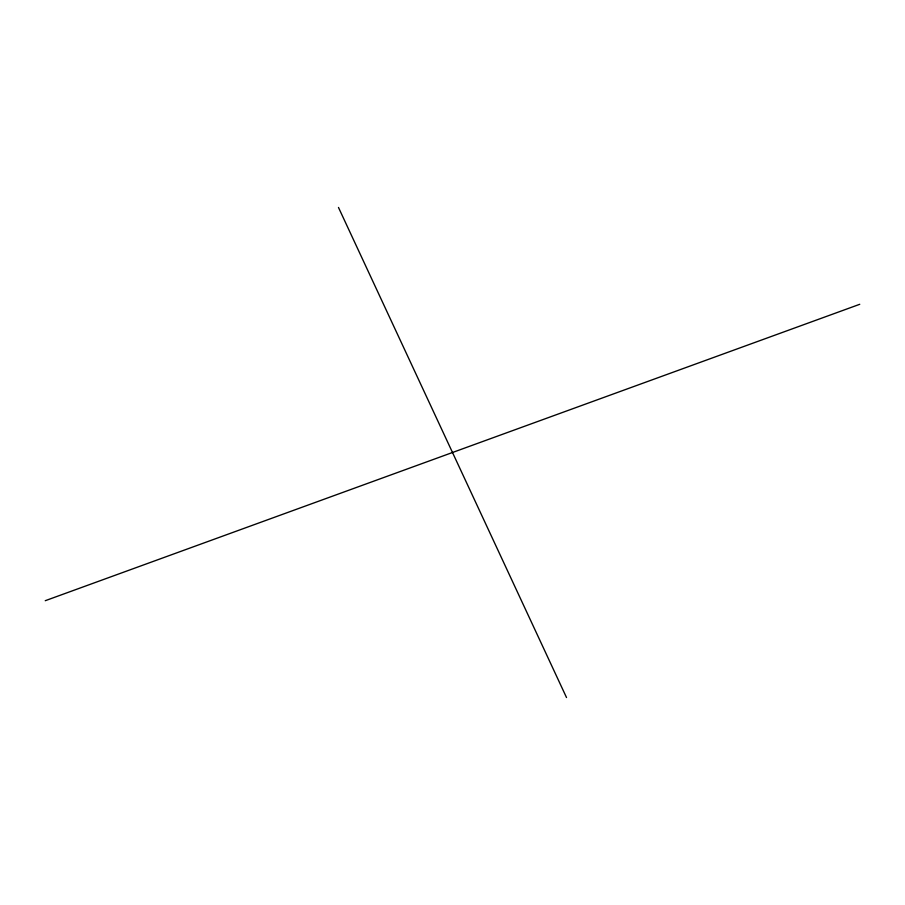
<?xml version="1.0" encoding="UTF-8"?>
<svg xmlns="http://www.w3.org/2000/svg" width="905" height="905" viewBox="0 0 905 905"><rect width="100%" height="100%" fill="white"/><g stroke="black" fill="none" stroke-linecap="round" stroke-linejoin="round"><path stroke-width="1.36" d="M45.25 600.705L859.75 304.295M338.481 207.449L566.519 697.551"/></g></svg>
